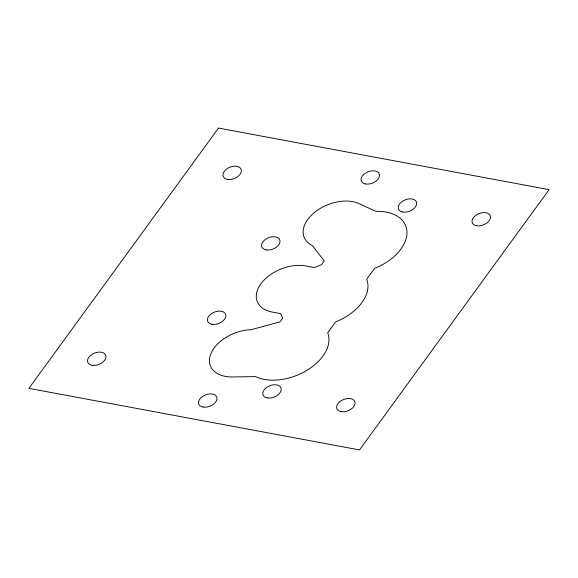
<?xml version="1.0" encoding="UTF-8"?>
<svg xmlns="http://www.w3.org/2000/svg" width="578" height="578" viewBox="0 0 578 578"><rect width="100%" height="100%" fill="white"/><g stroke="black" fill="none" stroke-linecap="round" stroke-linejoin="round"><path stroke-width="0.87" d="M218.484 128.085L28.9 388.351L359.516 449.915L549.1 189.649L218.484 128.085M282.577 318.203L279.875 321.924L251.098 329.706A34.138 21.53 -21.6 0 0 210.674 354.235A34.138 21.53 -21.6 0 0 233.194 376.943L255.548 376.61A44.6 28.127 -21.6 0 0 307.034 370.26A44.6 28.127 -21.6 0 0 327.683 332.82L335.659 321.874A44.6 28.127 -21.6 0 0 366.683 279.282L374.66 268.329A44.6 28.127 -21.6 0 0 406.97 233.064A44.6 28.127 -21.6 0 0 375.931 211.346L359.343 203.767A34.138 21.53 -21.6 0 0 313.081 213.658A34.138 21.53 -21.6 0 0 312.366 245.592L324.287 260.945L321.578 264.666L314.345 267.542L305.791 265.945A34.138 21.53 -21.6 0 0 260.924 283.769A34.138 21.53 -21.6 0 0 272.209 312.055L280.756 313.644L282.577 318.203M341.099 411.652A9.638 6.076 -21.6 0 0 355.073 403.169A9.638 6.076 -21.6 0 0 341.345 400.612A9.638 6.076 -21.6 0 0 341.099 411.652M476.518 225.745A9.638 6.076 -21.6 0 0 490.491 217.263A9.638 6.076 -21.6 0 0 476.763 214.713A9.638 6.076 -21.6 0 0 476.518 225.745M227.421 179.361A9.638 6.076 -21.6 0 0 241.394 170.878A9.638 6.076 -21.6 0 0 227.667 168.328A9.638 6.076 -21.6 0 0 227.421 179.361M92.003 365.267A9.638 6.076 -21.6 0 0 105.976 356.785A9.638 6.076 -21.6 0 0 92.249 354.227A9.638 6.076 -21.6 0 0 92.003 365.267M211.888 324.251A9.638 6.076 -21.6 0 0 225.861 315.769A9.638 6.076 -21.6 0 0 212.133 313.218A9.638 6.076 -21.6 0 0 211.888 324.251M266.053 249.891A9.638 6.076 -21.6 0 0 280.027 241.409A9.638 6.076 -21.6 0 0 266.299 238.851A9.638 6.076 -21.6 0 0 266.053 249.891M365.513 183.963A9.638 6.076 -21.6 0 0 379.486 175.481A9.638 6.076 -21.6 0 0 365.758 172.93A9.638 6.076 -21.6 0 0 365.513 183.963M203.008 407.049A9.638 6.076 -21.6 0 0 216.981 398.567A9.638 6.076 -21.6 0 0 203.254 396.009A9.638 6.076 -21.6 0 0 203.008 407.049M267.274 397.902A9.638 6.076 -21.6 0 0 281.248 389.42A9.638 6.076 -21.6 0 0 267.52 386.863A9.638 6.076 -21.6 0 0 267.274 397.902M402.693 212.003A9.638 6.076 -21.6 0 0 416.666 203.521A9.638 6.076 -21.6 0 0 402.938 200.963A9.638 6.076 -21.6 0 0 402.693 212.003"/></g></svg>
